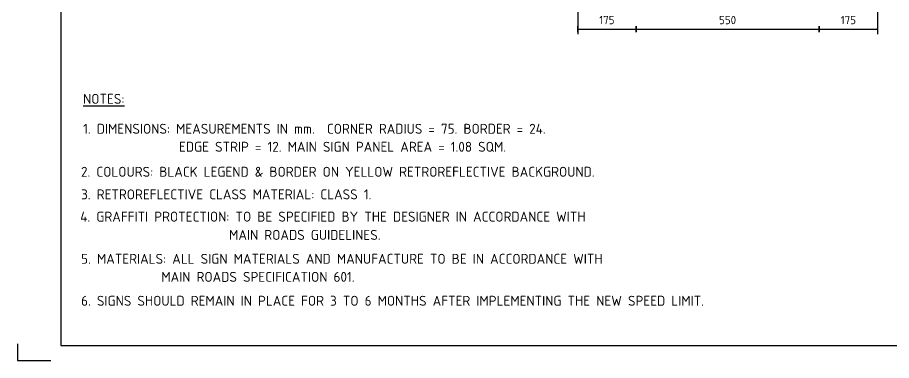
# Model space of a CAD drawing. Extents: x 0 to 420, y 0 to 297.
# Drawn here: x 0 to 262.3, y 0 to 103.1 of the extents above; entities that cross this region are included whole.
import ezdxf
from ezdxf.enums import TextEntityAlignment as Align

# ---------------------------------------------------------------- set-up
doc = ezdxf.new("R2010")
doc.units = 0
doc.header["$LTSCALE"] = 12
doc.layers.get('0').update_dxf_attribs({"linetype": 'CONTINUOUS'})
doc.layers.get('DEFPOINTS').update_dxf_attribs({"linetype": 'CONTINUOUS'})
for name, color, linetype in [('T25', 1, 'CONTINUOUS'), ('TBLK18', 4, 'CONTINUOUS'), ('TBLK25', 1, 'CONTINUOUS'), ('TBLK35', 3, 'CONTINUOUS'), ('TBLK50', 7, 'CONTINUOUS')]:
    doc.layers.add(name, color=color, linetype=linetype)
doc.styles.add('ISO', font='iso3098b.shx')
doc.styles.add('ISO3098B', font='iso3098b')
doc.dimstyles.new('SIGNSDIM', dxfattribs={"dimtxt": 2.5, "dimasz": 0.2, "dimexe": 1.5, "dimexo": 2, "dimgap": 1.5, "dimtad": 1, "dimdec": 4, "dimlfac": 10, "dimrnd": 1, "dimdsep": 46, "dimtxsty": 'ISO3098B', "dimblk": 'SGNDIM', "dimcen": 0.09, "dimse2": 1, "dimadec": 0, "dimazin": 0, "dimtfac": 1, "dimtdec": 4, "dimtix": 1, "dimtmove": 0, "dimatfit": 3, "dimldrblk": 'SGNDIM', "dimfxl": 1, "dimtolj": 1, "dimtzin": 0, "dimarcsym": 0})

# ---------------------------------------------------------------- blocks, each defined once
blk = doc.blocks.new('A3BBLK')
at = {"layer": 'TBLK25'}
for p, q in [((0, 5), (0, 0)), ((0, 0), (10, 0))]:
    blk.add_line(p, q, dxfattribs=at)
at = {"layer": 'TBLK50'}
for p, q in [((13, 292.5), (13, 4.5)), ((13, 4.5), (415.5, 4.5))]:
    blk.add_line(p, q, dxfattribs=at)
blk = doc.blocks.new('a3_in_vtblk_signs')
blk.add_blockref('A3BBLK', (0, 0))
at = {"layer": 'TBLK18', "style": 'ISO'}
blk.add_attdef('MR_DIRECTORATE', text='', height=1.5, dxfattribs=at).set_placement((381.5, 67.12), align=Align.CENTER)
for tag, p in [('STREET_NAME', (355.51, 61.1)), ('TELEPHONE_NO.', (368.31, 58.84)), ('SUBURB_POSTCODE', (388.49, 61.1)), ('FAX_NO.', (393.56, 58.84))]:
    blk.add_attdef(tag, p, '', height=1.5, dxfattribs=at)
at = {"layer": 'TBLK25', "style": 'ISO'}
for tag, height, p in [('MR_BRANCH', 2, (381.5, 64.2)), ('ROAD_SECTION', 1.75, (384.5, 29.16)), ('SLK', 1.75, (384.5, 26.11)), ('CHAINAGE', 1.75, (384.5, 19.21)), ('DRG_TYPE_03', 1.75, (360.51, 11.5)), ('DRG_TYPE_02', 1.75, (360.51, 8.36)), ('DRG_TYPE_01', 1.75, (360.3, 5.42))]:
    blk.add_attdef(tag, text='', height=height, dxfattribs=at).set_placement(p, align=Align.CENTER)
for tag, p, height in [('FILE_NUMBER', (371.77, 53.24), 2.5), ('DESIGNED_/_DRAWN', (371.77, 48.49), 2), ('DATE', (402.9, 48.49), 2), ('VERIFIED', (371.77, 43.49), 2), ('DATE', (402.9, 43.4), 2), ('APPROVED', (371.77, 38.49), 2), ('DATE', (402.9, 38.39), 2), ('LOCAL_AUTHORITY', (370.48, 16.73), 1.25)]:
    blk.add_attdef(tag, p, '', height=height, dxfattribs=at)
at = {"layer": 'TBLK35', "style": 'ISO', "width": 0.9}
for tag, p in [('ROAD_PROJECT&NUMBER', (384.5, 32.23)), ('DRAWING_DESCRIPTION', (384.5, 22.29))]:
    blk.add_attdef(tag, text='', height=2.5, dxfattribs=at).set_placement(p, align=Align.CENTER)
at = {"layer": 'TBLK50', "style": 'ISO'}
blk.add_attdef('DRG_NUMBER', (370.5, 6.02), '', height=5, dxfattribs=at)
blk = doc.blocks.new('SGNDIM')
for p, q in [((0, 0), (-1, 0)), ((0, 4.5), (0, -4.5))]:
    blk.add_line(p, q)
blk = doc.blocks.new('*D33')
at = {"layer": 'DEFPOINTS', "color": 0}
for p in [(185.66, 153.85), (168.14, 144.23), (185.66, 99.58)]:
    blk.add_point(p, dxfattribs=at)
at = {"layer": 'T25', "color": 0, "lineweight": -2}
for p, q in [((168.14, 142.23), (168.14, 98.08)), ((168.34, 99.58), (185.46, 99.58))]:
    blk.add_line(p, q, dxfattribs=at)
at = {"layer": 'T25', "color": 0, "lineweight": -2, "xscale": 0.2, "yscale": 0.2, "zscale": 0.2, "rotation": 180}
blk.add_blockref('SGNDIM', (168.14, 99.58), dxfattribs=at)
at = {"layer": 'T25', "color": 0, "lineweight": -2, "xscale": 0.2, "yscale": 0.2, "zscale": 0.2}
blk.add_blockref('SGNDIM', (185.66, 99.58), dxfattribs=at)
at = {"layer": 'T25', "color": 0, "insert": (176.9, 102.33), "char_height": 2.5, "attachment_point": 5, "style": 'ISO3098B'}
blk.add_mtext('\\A1;175', dxfattribs=at)
blk = doc.blocks.new('*D34')
at = {"layer": 'DEFPOINTS', "color": 0}
for p in [(185.66, 130.62), (240.62, 130.62), (240.62, 99.58)]:
    blk.add_point(p, dxfattribs=at)
at = {"layer": 'T25', "color": 0, "lineweight": -2}
blk.add_line((185.86, 99.58), (240.42, 99.58), dxfattribs=at)
at = {"layer": 'T25', "color": 0, "lineweight": -2, "xscale": 0.2, "yscale": 0.2, "zscale": 0.2, "rotation": 180}
blk.add_blockref('SGNDIM', (185.66, 99.58), dxfattribs=at)
at = {"layer": 'T25', "color": 0, "lineweight": -2, "xscale": 0.2, "yscale": 0.2, "zscale": 0.2}
blk.add_blockref('SGNDIM', (240.62, 99.58), dxfattribs=at)
at = {"layer": 'T25', "color": 0, "insert": (213.14, 102.33), "char_height": 2.5, "attachment_point": 5, "style": 'ISO3098B'}
blk.add_mtext('\\A1;550', dxfattribs=at)
blk = doc.blocks.new('*D35')
at = {"layer": 'DEFPOINTS', "color": 0}
for p in [(240.62, 153.85), (258.14, 145.83), (258.14, 99.58)]:
    blk.add_point(p, dxfattribs=at)
at = {"layer": 'T25', "color": 0, "lineweight": -2}
for p, q in [((258.14, 143.83), (258.14, 98.08)), ((240.82, 99.58), (257.94, 99.58))]:
    blk.add_line(p, q, dxfattribs=at)
at = {"layer": 'T25', "color": 0, "lineweight": -2, "xscale": 0.2, "yscale": 0.2, "zscale": 0.2, "rotation": 180}
blk.add_blockref('SGNDIM', (240.62, 99.58), dxfattribs=at)
at = {"layer": 'T25', "color": 0, "lineweight": -2, "xscale": 0.2, "yscale": 0.2, "zscale": 0.2}
blk.add_blockref('SGNDIM', (258.14, 99.58), dxfattribs=at)
at = {"layer": 'T25', "color": 0, "insert": (249.38, 102.33), "char_height": 2.5, "attachment_point": 5, "style": 'ISO3098B'}
blk.add_mtext('\\A1;175', dxfattribs=at)

msp = doc.modelspace()

# ---------------------------------------------------------------- block references
at = {"layer": 'T25'}
msp.add_blockref('a3_in_vtblk_signs', (0, 0), dxfattribs=at)

# ---------------------------------------------------------------- texts
at = {"layer": 'T25', "color": 3, "style": 'ISO'}
for s, p in [('%%UNOTES:', (19.695876, 77.144678)), ('1. DIMENSIONS: MEASUREMENTS IN mm.  CORNER RADIUS = 75. BORDER = 24.', (19.695876, 68.144678)), ('EDGE STRIP = 12. MAIN SIGN PANEL AREA = 1.08 SQM.', (48.478477, 62.740676)), ('2. COLOURS: BLACK LEGEND & BORDER ON YELLOW RETROREFLECTIVE BACKGROUND.', (19.067205, 55.220939)), ('3. RETROREFLECTIVE CLASS MATERIAL: CLASS 1.', (19.095744, 48.445532)), ('4. GRAFFITI PROTECTION: TO BE SPECIFIED BY THE DESIGNER IN ACCORDANCE WITH', (18.841017, 41.741812)), ('               MAIN ROADS GUIDELINES.', (36.201853, 36.261322)), ('5. MATERIALS: ALL SIGN MATERIALS AND MANUFACTURE TO BE IN ACCORDANCE WITH', (19.09855, 29.068695)), ('               MAIN ROADS SPECIFICATION 601.', (15.850518, 23.648738)), ('6. SIGNS SHOULD REMAIN IN PLACE FOR 3 TO 6 MONTHS AFTER IMPLEMENTING THE NEW SPEED LIMIT.', (19.09855, 16.457177))]:
    msp.add_text(s, height=3, dxfattribs=at).set_placement(p)

# ---------------------------------------------------------------- dimensions: what is measured, and where the dimension line sits
at = {"layer": 'T25'}
dim = msp.add_linear_dim(base=(185.662195, 99.576282), p1=(168.142273, 144.225823), p2=(185.662195, 153.852911), dimstyle='SIGNSDIM', dxfattribs=at)
dim.commit()
dim.dimension.update_dxf_attribs({"geometry": '*D33', "text_midpoint": (176.902234, 102.326282)})
for base, p1, p2, override, picture, middle in [((258.142273, 99.576282), (240.622351, 153.852911), (258.142273, 145.830337), {"dimse1": 1, "dimse2": 0}, '*D35', (249.382312, 102.326282)), ((240.622351, 99.576282), (185.662195, 130.617949), (240.622351, 130.617949), {"dimse1": 1}, '*D34', (213.142273, 102.326282))]:
    dim = msp.add_linear_dim(base=base, p1=p1, p2=p2, dimstyle='SIGNSDIM', override=override, dxfattribs=at)
    dim.commit()
    dim.dimension.update_dxf_attribs({"geometry": picture, "text_midpoint": middle})

doc.saveas('drawing.dxf')
